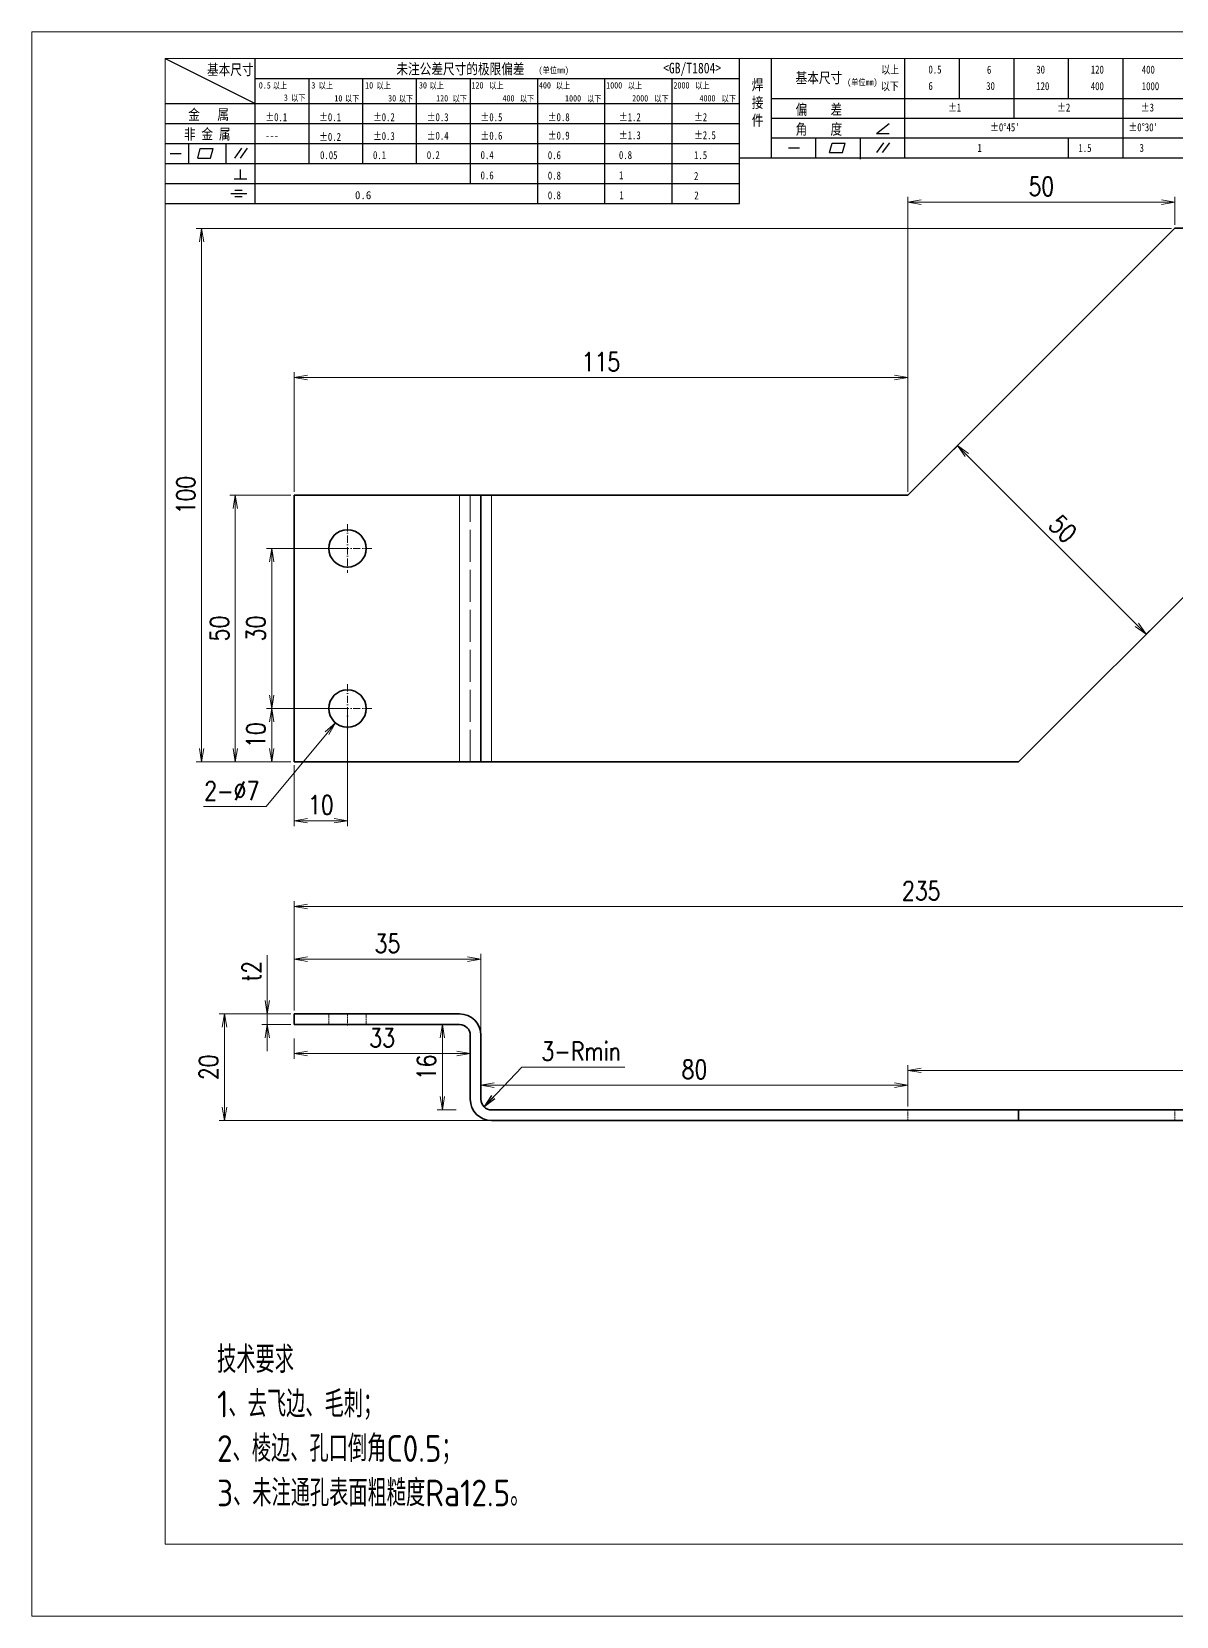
# Model space of a CAD drawing. Header units: millimetres. Extents: x 1333 to 44424, y -42879 to -1037.
# Drawn here: x 39784.5 to 39999, y -2148.1 to -1851.1 of the extents above; entities that cross this region are included whole.
import ezdxf

# ---------------------------------------------------------------- set-up
doc = ezdxf.new("R2010")
doc.units = ezdxf.units.MM
doc.header["$LTSCALE"] = 0.5
for name, pattern in [('AM_ISO02W050x2', [3.75, 3, -0.75]), ('AM_ISO08W050x2', [9, 6, -0.75, 1.5, -0.75]), ('DASHDOT', [18.5, 12, -3, 0.5, -3]), ('DASHED', [15, 12, -3])]:
    doc.linetypes.add(name, pattern=pattern)
for name, color, linetype, lineweight in [('中心线', 2, 'AM_ISO08W050x2', 18), ('图框', 7, 'Continuous', 18), ('标注线', 3, 'Continuous', 18), ('粗实线', 7, 'Continuous', 35), ('虚线', 1, 'AM_ISO02W050x2', 18)]:
    doc.layers.add(name, color=color, linetype=linetype, lineweight=lineweight)
doc.layers.add('图\\M+19E79\\M+195B6\\M+18E9A', color=7, linetype='Continuous')
doc.layers.add('打印-禁用', color=7, linetype='Continuous', lineweight=15, plot=False)
doc.styles.add('DIM', font='romans.shx', dxfattribs={"width": 0.8, "bigfont": 'bigfont.shx'})
doc.styles.add('国标', font='simfang.ttf', dxfattribs={"width": 0.8})
doc.styles.add('机械长仿宋', font='gbenor.shx', dxfattribs={"height": 1, "bigfont": 'gbcbig.shx'})
doc.dimstyles.new('DEH 1-1', dxfattribs={"dimtxt": 3.5, "dimasz": 2.5, "dimexe": 1, "dimexo": 0.625, "dimgap": 1.2, "dimtad": 1, "dimtoh": 1, "dimdsep": 46, "dimtxsty": 'DIM', "dimblk": 'OPEN', "dimcen": 0, "dimclrd": 8, "dimclre": 8, "dimclrt": 2, "dimazin": 2, "dimtfac": 0.5, "dimtmove": 0, "dimatfit": 3, "dimldrblk": 'OPEN', "dimfxl": 0, "dimtolj": 2, "dimlwd": 18, "dimlwe": 18, "dimarcsym": 0})
doc.dimstyles.new('DEH 1-1$0', dxfattribs={"dimtxt": 3.5, "dimasz": 2.5, "dimexe": 1, "dimexo": 0.625, "dimgap": 1.2, "dimtad": 1, "dimzin": 9, "dimdsep": 46, "dimtxsty": 'DIM', "dimblk": 'OPEN', "dimcen": 0, "dimclrd": 8, "dimclre": 8, "dimclrt": 2, "dimazin": 2, "dimtfac": 0.5, "dimtmove": 0, "dimatfit": 3, "dimldrblk": 'OPEN', "dimfxl": 0, "dimtolj": 2, "dimlwd": 18, "dimlwe": 18, "dimarcsym": 0})
doc.dimstyles.new('DEH 1-1$3', dxfattribs={"dimtxt": 3.5, "dimasz": 2.5, "dimexe": 1, "dimexo": 0.625, "dimgap": 1.2, "dimtad": 1, "dimtoh": 1, "dimdsep": 46, "dimtxsty": 'DIM', "dimblk": 'OPEN', "dimcen": 0, "dimclrd": 8, "dimclre": 8, "dimclrt": 2, "dimazin": 2, "dimtfac": 0.5, "dimtofl": 0, "dimtmove": 0, "dimatfit": 3, "dimldrblk": 'OPEN', "dimfxl": 0, "dimtolj": 2, "dimlwd": 18, "dimlwe": 18, "dimarcsym": 0})

# ---------------------------------------------------------------- blocks, each defined once
blk = doc.blocks.new('GZDEH零件A3图框V01版')
at = {"layer": '图\\M+19E79\\M+195B6\\M+18E9A', "color": 9}
for p, q in [((2882.49, -1554.46), (2899.37, -1562.92)), ((2899.37, -1581.67), (2899.37, -1554.46)), ((2990.09, -1581.67), (2990.09, -1554.46)), ((2996.09, -1573.08), (2996.09, -1554.46)), ((3021.09, -1561.98), (3021.09, -1554.46)), ((3031.31, -1561.98), (3031.31, -1554.46)), ((3041.53, -1561.98), (3041.53, -1554.46)), ((3051.75, -1561.98), (3051.75, -1554.46)), ((3061.98, -1561.98), (3061.98, -1554.46)), ((2899.37, -1558.24), (2990.09, -1558.24)), ((2909.45, -1574.17), (2909.45, -1558.24)), ((2919.53, -1574.17), (2919.53, -1558.24)), ((2929.61, -1574.17), (2929.61, -1558.24)), ((2939.69, -1577.92), (2939.69, -1558.24)), ((2952.29, -1581.67), (2952.29, -1558.24)), ((2964.89, -1581.67), (2964.89, -1558.24)), ((2977.49, -1581.67), (2977.49, -1558.24)), ((2996.09, -1561.98), (3113.09, -1561.98)), ((3021.09, -1573.08), (3021.09, -1561.98)), ((3041.53, -1565.68), (3041.53, -1561.98)), ((3061.98, -1573.08), (3061.98, -1561.98)), ((2882.49, -1562.92), (2990.09, -1562.92)), ((2882.49, -1566.67), (2990.09, -1566.67)), ((2996.09, -1565.68), (3113.09, -1565.68)), ((3015.75, -1568.51), (3018.15, -1566.66)), ((2882.49, -1570.42), (2990.09, -1570.42)), ((2886.92, -1574.12), (2886.92, -1570.42)), ((2893.91, -1574.12), (2893.91, -1570.42)), ((2996.09, -1569.38), (3113.09, -1569.38)), ((3004.42, -1573.08), (3004.42, -1569.38)), ((3006.97, -1572.12), (3007.45, -1570.33)), ((3007.45, -1570.33), (3009.86, -1570.33)), ((3009.39, -1572.12), (3009.86, -1570.33)), ((3012.75, -1573.08), (3012.75, -1569.38)), ((3015.75, -1568.51), (3018.15, -1568.51)), ((3015.81, -1572.12), (3017.15, -1570.26)), ((3016.89, -1572.12), (3018.23, -1570.26)), ((3051.75, -1573.08), (3051.75, -1569.38)), ((2883.43, -1572.27), (2885.49, -1572.27)), ((2888.59, -1573.16), (2889.07, -1571.37)), ((2888.59, -1573.16), (2891, -1573.16)), ((2889.07, -1571.37), (2891.48, -1571.37)), ((2891, -1573.16), (2891.48, -1571.37)), ((2895.52, -1573.16), (2896.85, -1571.3)), ((2896.6, -1573.16), (2897.94, -1571.3)), ((2990.09, -1573.08), (3113.09, -1573.08)), ((2999.26, -1571.23), (3001.32, -1571.23)), ((3006.97, -1572.12), (3009.39, -1572.12)), ((3012.75, -1573.33), (3012.75, -1573.08)), ((2882.49, -1574.17), (2990.09, -1574.17)), ((2895.42, -1577.05), (2897.81, -1577.05)), ((2896.58, -1577.05), (2896.58, -1575.28)), ((2882.49, -1577.92), (2990.09, -1577.92)), ((2894.79, -1579.77), (2897.77, -1579.77)), ((2895.57, -1579.17), (2896.92, -1579.17)), ((2882.49, -1581.67), (2990.09, -1581.67)), ((2895.57, -1580.37), (2896.93, -1580.37))]:
    blk.add_line(p, q, dxfattribs=at)
at = {"layer": '图框', "linetype": 'Continuous'}
for p, q in [((2882.49, -1554.46), (2882.49, -1832.96)), ((3272.49, -1554.46), (2882.49, -1554.46)), ((2882.49, -1832.96), (3272.49, -1832.96))]:
    blk.add_line(p, q, dxfattribs=at)
at = {"layer": '打印-禁用', "linetype": 'Continuous'}
for p, q in [((2857.49, -1549.46), (2857.49, -1846.46)), ((3277.49, -1549.46), (2857.49, -1549.46)), ((2857.49, -1846.46), (3277.49, -1846.46))]:
    blk.add_line(p, q, dxfattribs=at)
at = {"layer": '图\\M+19E79\\M+195B6\\M+18E9A', "color": 9, "style": '国标', "width": 0.8}
for s, height, p in [('基本尺寸', 2, (2890.33, -1557.58)), ('未注公差尺寸的极限偏差', 2, (2925.81, -1557.44)), ('<GB/T1804>', 2, (2975.78, -1557.27)), ('以上', 1.5, (3016.64, -1557.33)), ('0.5', 1.5, (3025.49, -1557.3)), ('6', 1.5, (3036.45, -1557.34)), ('30', 1.5, (3045.69, -1557.31)), ('120', 1.5, (3055.91, -1557.31)), ('400', 1.5, (3065.46, -1557.31)), ('30', 1.2, (2930.04, -1560.11)), ('基本尺寸', 2, (3000.6, -1559.1)), ('以下', 1.5, (3016.58, -1560.43)), ('6', 1.5, (3025.49, -1560.38)), ('30', 1.5, (3036.31, -1560.39)), ('120', 1.5, (3045.69, -1560.41)), ('400', 1.5, (3055.91, -1560.41)), ('1000', 1.5, (3065.46, -1560.41)), ('金   属', 2, (2886.82, -1565.98)), ('±0.1', 1.5, (2901.27, -1566.23)), ('±0.1', 1.5, (2911.35, -1566.23)), ('±0.2', 1.5, (2921.43, -1566.23)), ('±0.3', 1.5, (2931.51, -1566.23)), ('±0.5', 1.5, (2941.59, -1566.23)), ('±0.8', 1.5, (2954.19, -1566.23)), ('±1.2', 1.5, (2967.51, -1566.23)), ('±2', 1.5, (2981.58, -1566.23)), ('偏    差', 2, (3000.6, -1565.04)), ('±1', 1.5, (3029.16, -1564.42)), ('±2', 1.5, (3049.61, -1564.42)), ('±3', 1.5, (3065.3, -1564.42)), ('非 金 属', 2, (2886.02, -1569.65)), ('±0.3', 1.5, (2921.43, -1569.77)), ('±0.4', 1.5, (2931.51, -1569.71)), ('±0.6', 1.5, (2941.59, -1569.71)), ('±0.9', 1.5, (2954.19, -1569.68)), ('±1.3', 1.5, (2967.51, -1569.62)), ('±2.5', 1.5, (2981.58, -1569.61)), ('角    度', 2, (3000.6, -1568.74)), ("±0%%D45'", 1.5, (3037.06, -1568.12)), ("±0%%D30'", 1.5, (3062.98, -1568.12)), ('---', 1.5, (2901.27, -1569.65)), ('±0.2', 1.5, (2911.35, -1569.92)), ('1', 1.5, (3034.69, -1571.98)), ('1.5', 1.5, (3053.59, -1572.01)), ('3', 1.5, (3065.05, -1571.98)), ('0.1', 1.5, (2921.43, -1573.34)), ('0.2', 1.5, (2931.51, -1573.33)), ('0.4', 1.5, (2941.59, -1573.33)), ('0.6', 1.5, (2954.19, -1573.35)), ('0.8', 1.5, (2967.51, -1573.33)), ('1.5', 1.5, (2981.58, -1573.34)), ('0.6', 1.5, (2941.59, -1577.14)), ('0.8', 1.5, (2954.19, -1577.17)), ('1', 1.5, (2967.51, -1577.12)), ('2', 1.5, (2981.58, -1577.26)), ('0.8', 1.5, (2954.19, -1580.87)), ('1', 1.5, (2967.59, -1580.86)), ('2', 1.5, (2981.62, -1580.89))]:
    blk.add_text(s, height=height, dxfattribs=at).set_placement(p)
at = {"layer": '图\\M+19E79\\M+195B6\\M+18E9A', "color": 9, "lineweight": 15, "style": '国标', "width": 0.8}
for s, p in [('(单位mm)', (2952.44, -1557.27)), ('0.5', (2900.03, -1560.11)), ('以上', (2902.64, -1560.16)), ('3', (2909.88, -1560.11)), ('以上', (2911.25, -1560.16)), ('10', (2919.96, -1560.11)), ('以上', (2922.09, -1560.16)), ('以上', (2932.02, -1560.16)), ('120', (2939.88, -1560.11)), ('以上', (2943.21, -1560.16)), ('400', (2952.52, -1560.11)), ('以上', (2955.68, -1560.16)), ('1000', (2965.12, -1560.11)), ('以上', (2969.16, -1560.16)), ('2000', (2977.72, -1560.11)), ('以上', (2981.8, -1560.16)), ('(单位mm)', (3010.27, -1559.51)), ('3', (2904.73, -1562.41)), ('以下', (2906.1, -1562.46)), ('10', (2914.19, -1562.54)), ('以下', (2916.18, -1562.59)), ('30', (2924.27, -1562.54)), ('以下', (2926.26, -1562.59)), ('120', (2933.26, -1562.54)), ('以下', (2936.34, -1562.59)), ('400', (2945.7, -1562.54)), ('以下', (2948.94, -1562.59)), ('1000', (2957.41, -1562.54)), ('以下', (2961.54, -1562.59)), ('2000', (2969.99, -1562.54)), ('以下', (2974.14, -1562.59)), ('4000', (2982.59, -1562.54)), ('以下', (2986.74, -1562.59))]:
    blk.add_text(s, height=1.2, dxfattribs=at).set_placement(p)
at = {"layer": '图\\M+19E79\\M+195B6\\M+18E9A', "color": 9, "lineweight": 13, "style": '国标'}
blk.add_text('0.6', height=1.5, dxfattribs=at).set_placement((2918.05, -1580.85))
at = {"layer": '图\\M+19E79\\M+195B6\\M+18E9A', "color": 9, "insert": (2992.39, -1558.41), "char_height": 2, "width": 3.1877, "attachment_point": 1, "style": '国标'}
blk.add_mtext('焊\\P接\\P件', dxfattribs=at)
at = {"layer": '图\\M+19E79\\M+195B6\\M+18E9A', "color": 9, "insert": (2911.51, -1573.37), "char_height": 1.5, "attachment_point": 7, "style": '国标'}
blk.add_mtext_dynamic_manual_height_columns('0.05', width=5.1982, gutter_width=12.5, heights=[0], dxfattribs=at)
blk = doc.blocks.new('DEH A3')
at = {"layer": '图框'}
blk.add_blockref('GZDEH零件A3图框V01版', (-2857.49, 1846.46), dxfattribs=at)
blk = doc.blocks.new('_Open')
at = {"color": 0, "linetype": 'ByBlock', "lineweight": -2}
for p, q in [((-1, 0.17), (0, 0)), ((-1, -0.17), (0, 0)), ((0, 0), (-1, 0))]:
    blk.add_line(p, q, dxfattribs=at)
blk = doc.blocks.new('*D109')
at = {"layer": 'Defpoints', "color": 0, "transparency": 16777216}
for p in [(39828.69, -2035.16), (39833.71, -2035.16), (39833.71, -2037.16)]:
    blk.add_point(p, dxfattribs=at)
at = {"layer": '标注线', "color": 8, "lineweight": 18, "transparency": 16777216}
for p, q in [((39828.69, -2032.66), (39828.69, -2024.16)), ((39833.09, -2035.16), (39827.69, -2035.16)), ((39833.09, -2037.16), (39827.69, -2037.16)), ((39828.69, -2037.16), (39828.69, -2035.16)), ((39828.69, -2039.66), (39828.69, -2042.16))]:
    blk.add_line(p, q, dxfattribs=at)
at = {"layer": '标注线', "color": 8, "lineweight": 18, "transparency": 16777216, "xscale": 2.5, "yscale": 2.5, "zscale": 2.5}
for p, rotation in [((39828.69, -2035.16), 270), ((39828.69, -2037.16), 90)]:
    blk.add_blockref('_Open', p, dxfattribs=dict(at, rotation=rotation))
at = {"layer": '标注线', "color": 2, "transparency": 16777216, "insert": (39825.74, -2027.16), "char_height": 3.5, "attachment_point": 5, "rotation": 90, "style": 'DIM'}
blk.add_mtext('\\A2;t2', dxfattribs=at)
blk = doc.blocks.new('*D110')
at = {"layer": 'Defpoints', "color": 0, "transparency": 16777216}
for p in [(39868.71, -2024.91), (39833.71, -2035.16), (39868.71, -2039.16)]:
    blk.add_point(p, dxfattribs=at)
at = {"layer": '标注线', "color": 8, "lineweight": 18, "transparency": 16777216}
for p, q in [((39833.71, -2034.53), (39833.71, -2023.91)), ((39836.21, -2024.91), (39866.21, -2024.91)), ((39868.71, -2038.53), (39868.71, -2023.91))]:
    blk.add_line(p, q, dxfattribs=at)
at = {"layer": '标注线', "color": 8, "lineweight": 18, "transparency": 16777216, "xscale": 2.5, "yscale": 2.5, "zscale": 2.5, "rotation": 180}
blk.add_blockref('_Open', (39833.71, -2024.91), dxfattribs=at)
at = {"layer": '标注线', "color": 8, "lineweight": 18, "transparency": 16777216, "xscale": 2.5, "yscale": 2.5, "zscale": 2.5}
blk.add_blockref('_Open', (39868.71, -2024.91), dxfattribs=at)
at = {"layer": '标注线', "color": 2, "transparency": 16777216, "insert": (39851.21, -2021.96), "char_height": 3.5, "attachment_point": 5, "style": 'DIM'}
blk.add_mtext('\\A2;35', dxfattribs=at)
blk = doc.blocks.new('*D111')
at = {"layer": 'Defpoints', "color": 0, "transparency": 16777216}
for p in [(39833.71, -2015.04), (39833.71, -2034.53), (40068.71, -2057.16)]:
    blk.add_point(p, dxfattribs=at)
at = {"layer": '标注线', "color": 8, "lineweight": 18, "transparency": 16777216}
for p, q in [((39833.71, -2033.91), (39833.71, -2014.04)), ((40066.21, -2015.04), (39836.21, -2015.04)), ((40068.71, -2056.53), (40068.71, -2014.04))]:
    blk.add_line(p, q, dxfattribs=at)
at = {"layer": '标注线', "color": 8, "lineweight": 18, "transparency": 16777216, "xscale": 2.5, "yscale": 2.5, "zscale": 2.5, "rotation": 180}
blk.add_blockref('_Open', (39833.71, -2015.04), dxfattribs=at)
at = {"layer": '标注线', "color": 8, "lineweight": 18, "transparency": 16777216, "xscale": 2.5, "yscale": 2.5, "zscale": 2.5}
blk.add_blockref('_Open', (40068.71, -2015.04), dxfattribs=at)
at = {"layer": '标注线', "color": 2, "transparency": 16777216, "insert": (39951.21, -2012.09), "char_height": 3.5, "attachment_point": 5, "style": 'DIM'}
blk.add_mtext('\\A2;235', dxfattribs=at)
blk = doc.blocks.new('*D112')
at = {"layer": 'Defpoints', "color": 0, "transparency": 16777216}
for p in [(39833.71, -2035.16), (39820.65, -2055.16), (39870.71, -2055.16)]:
    blk.add_point(p, dxfattribs=at)
at = {"layer": '标注线', "color": 8, "lineweight": 18, "transparency": 16777216}
for p, q in [((39833.09, -2035.16), (39819.65, -2035.16)), ((39820.65, -2037.66), (39820.65, -2052.66)), ((39870.09, -2055.16), (39819.65, -2055.16))]:
    blk.add_line(p, q, dxfattribs=at)
at = {"layer": '标注线', "color": 8, "lineweight": 18, "transparency": 16777216, "xscale": 2.5, "yscale": 2.5, "zscale": 2.5}
for p, rotation in [((39820.65, -2035.16), 90), ((39820.65, -2055.16), 270)]:
    blk.add_blockref('_Open', p, dxfattribs=dict(at, rotation=rotation))
at = {"layer": '标注线', "color": 2, "transparency": 16777216, "insert": (39817.7, -2045.16), "char_height": 3.5, "attachment_point": 5, "rotation": 90, "style": 'DIM'}
blk.add_mtext('\\A2;20', dxfattribs=at)
blk = doc.blocks.new('*D117')
at = {"layer": 'Defpoints', "color": 0, "transparency": 16777216}
for p in [(39843.71, -1977.92), (39833.71, -1987.92), (39833.71, -1998.94)]:
    blk.add_point(p, dxfattribs=at)
at = {"layer": '标注线', "color": 8, "lineweight": 18, "transparency": 16777216}
for p, q in [((39843.71, -1978.54), (39843.71, -1999.94)), ((39833.71, -1988.54), (39833.71, -1999.94)), ((39841.21, -1998.94), (39836.21, -1998.94))]:
    blk.add_line(p, q, dxfattribs=at)
at = {"layer": '标注线', "color": 8, "lineweight": 18, "transparency": 16777216, "xscale": 2.5, "yscale": 2.5, "zscale": 2.5, "rotation": 180}
blk.add_blockref('_Open', (39833.71, -1998.94), dxfattribs=at)
at = {"layer": '标注线', "color": 8, "lineweight": 18, "transparency": 16777216, "xscale": 2.5, "yscale": 2.5, "zscale": 2.5}
blk.add_blockref('_Open', (39843.71, -1998.94), dxfattribs=at)
at = {"layer": '标注线', "color": 2, "transparency": 16777216, "insert": (39838.71, -1995.99), "char_height": 3.5, "attachment_point": 5, "style": 'DIM'}
blk.add_mtext('\\A2;10', dxfattribs=at)
blk = doc.blocks.new('*D118')
at = {"layer": 'Defpoints', "color": 0, "transparency": 16777216}
for p in [(39843.71, -1977.92), (39829.51, -1987.92), (39833.71, -1987.92)]:
    blk.add_point(p, dxfattribs=at)
at = {"layer": '标注线', "color": 8, "lineweight": 18, "transparency": 16777216}
for p, q in [((39843.09, -1977.92), (39828.51, -1977.92)), ((39829.51, -1980.42), (39829.51, -1985.42)), ((39833.09, -1987.92), (39828.51, -1987.92))]:
    blk.add_line(p, q, dxfattribs=at)
at = {"layer": '标注线', "color": 8, "lineweight": 18, "transparency": 16777216, "xscale": 2.5, "yscale": 2.5, "zscale": 2.5}
for p, rotation in [((39829.51, -1977.92), 90), ((39829.51, -1987.92), 270)]:
    blk.add_blockref('_Open', p, dxfattribs=dict(at, rotation=rotation))
at = {"layer": '标注线', "color": 2, "transparency": 16777216, "insert": (39826.56, -1982.92), "char_height": 3.5, "attachment_point": 5, "rotation": 90, "style": 'DIM'}
blk.add_mtext('\\A2;10', dxfattribs=at)
blk = doc.blocks.new('*D119')
at = {"layer": 'Defpoints', "color": 0, "transparency": 16777216}
for p in [(39829.51, -1947.92), (39843.71, -1947.92), (39840.21, -1977.92)]:
    blk.add_point(p, dxfattribs=at)
at = {"layer": '标注线', "color": 8, "lineweight": 18, "transparency": 16777216}
for p, q in [((39843.09, -1947.92), (39828.51, -1947.92)), ((39829.51, -1975.42), (39829.51, -1950.42)), ((39839.59, -1977.92), (39828.51, -1977.92))]:
    blk.add_line(p, q, dxfattribs=at)
at = {"layer": '标注线', "color": 8, "lineweight": 18, "transparency": 16777216, "xscale": 2.5, "yscale": 2.5, "zscale": 2.5}
for p, rotation in [((39829.51, -1947.92), 90), ((39829.51, -1977.92), 270)]:
    blk.add_blockref('_Open', p, dxfattribs=dict(at, rotation=rotation))
at = {"layer": '标注线', "color": 2, "transparency": 16777216, "insert": (39826.56, -1962.92), "char_height": 3.5, "attachment_point": 5, "rotation": 90, "style": 'DIM'}
blk.add_mtext('\\A2;30', dxfattribs=at)
blk = doc.blocks.new('*D120')
at = {"layer": 'Defpoints', "color": 0, "transparency": 16777216}
for p in [(39822.69, -1937.92), (39833.71, -1937.92), (39833.71, -1987.92)]:
    blk.add_point(p, dxfattribs=at)
at = {"layer": '标注线', "color": 8, "lineweight": 18, "transparency": 16777216}
for p, q in [((39833.09, -1937.92), (39821.69, -1937.92)), ((39822.69, -1985.42), (39822.69, -1940.42)), ((39833.09, -1987.92), (39821.69, -1987.92))]:
    blk.add_line(p, q, dxfattribs=at)
at = {"layer": '标注线', "color": 8, "lineweight": 18, "transparency": 16777216, "xscale": 2.5, "yscale": 2.5, "zscale": 2.5}
for p, rotation in [((39822.69, -1937.92), 90), ((39822.69, -1987.92), 270)]:
    blk.add_blockref('_Open', p, dxfattribs=dict(at, rotation=rotation))
at = {"layer": '标注线', "color": 2, "transparency": 16777216, "insert": (39819.74, -1962.92), "char_height": 3.5, "attachment_point": 5, "rotation": 90, "style": 'DIM'}
blk.add_mtext('\\A2;50', dxfattribs=at)
blk = doc.blocks.new('*D121')
at = {"layer": 'Defpoints', "color": 0, "transparency": 16777216}
for p in [(39833.71, -1915.88), (39833.71, -1937.92), (39948.71, -1937.92)]:
    blk.add_point(p, dxfattribs=at)
at = {"layer": '标注线', "color": 8, "lineweight": 18, "transparency": 16777216}
for p, q in [((39833.71, -1937.29), (39833.71, -1914.88)), ((39948.71, -1937.29), (39948.71, -1914.88)), ((39946.21, -1915.88), (39836.21, -1915.88))]:
    blk.add_line(p, q, dxfattribs=at)
at = {"layer": '标注线', "color": 8, "lineweight": 18, "transparency": 16777216, "xscale": 2.5, "yscale": 2.5, "zscale": 2.5, "rotation": 180}
blk.add_blockref('_Open', (39833.71, -1915.88), dxfattribs=at)
at = {"layer": '标注线', "color": 8, "lineweight": 18, "transparency": 16777216, "xscale": 2.5, "yscale": 2.5, "zscale": 2.5}
blk.add_blockref('_Open', (39948.71, -1915.88), dxfattribs=at)
at = {"layer": '标注线', "color": 2, "transparency": 16777216, "insert": (39891.21, -1912.93), "char_height": 3.5, "attachment_point": 5, "style": 'DIM'}
blk.add_mtext('\\A2;115', dxfattribs=at)
blk = doc.blocks.new('*D122')
at = {"layer": 'Defpoints', "color": 0, "transparency": 16777216}
for p in [(39845.94, -1975.22), (39841.48, -1980.61)]:
    blk.add_point(p, dxfattribs=at)
at = {"layer": '标注线', "color": 8, "lineweight": 18, "transparency": 16777216}
for p, q in [((39828.48, -1996.3), (39839.88, -1982.54)), ((39816.75, -1996.3), (39828.48, -1996.3))]:
    blk.add_line(p, q, dxfattribs=at)
at = {"layer": '标注线', "color": 8, "lineweight": 18, "transparency": 16777216, "xscale": 2.5, "yscale": 2.5, "zscale": 2.5, "rotation": 50.36007141392887}
blk.add_blockref('_Open', (39841.48, -1980.61), dxfattribs=at)
at = {"layer": '标注线', "color": 2, "transparency": 16777216, "insert": (39822.02, -1993.35), "char_height": 3.5, "attachment_point": 5, "style": 'DIM'}
blk.add_mtext('\\A2;2-%%c7', dxfattribs=at)
blk = doc.blocks.new('*D123')
at = {"layer": 'Defpoints', "color": 0, "transparency": 16777216}
for p in [(39948.71, -1883), (39998.71, -1887.92), (39948.71, -1937.92)]:
    blk.add_point(p, dxfattribs=at)
at = {"layer": '标注线', "color": 8, "lineweight": 18, "transparency": 16777216}
for p, q in [((39948.71, -1937.29), (39948.71, -1882)), ((39998.71, -1887.29), (39998.71, -1882)), ((39996.21, -1883), (39951.21, -1883))]:
    blk.add_line(p, q, dxfattribs=at)
at = {"layer": '标注线', "color": 8, "lineweight": 18, "transparency": 16777216, "xscale": 2.5, "yscale": 2.5, "zscale": 2.5, "rotation": 180}
blk.add_blockref('_Open', (39948.71, -1883), dxfattribs=at)
at = {"layer": '标注线', "color": 8, "lineweight": 18, "transparency": 16777216, "xscale": 2.5, "yscale": 2.5, "zscale": 2.5}
blk.add_blockref('_Open', (39998.71, -1883), dxfattribs=at)
at = {"layer": '标注线', "color": 2, "transparency": 16777216, "insert": (39973.71, -1880.05), "char_height": 3.5, "attachment_point": 5, "style": 'DIM'}
blk.add_mtext('\\A2;50', dxfattribs=at)
blk = doc.blocks.new('*D124')
at = {"layer": 'Defpoints', "color": 0, "transparency": 16777216}
for p in [(39957.98, -1928.64), (39959.07, -1927.56), (39994.42, -1962.92)]:
    blk.add_point(p, dxfattribs=at)
at = {"layer": '标注线', "color": 8, "lineweight": 18, "transparency": 16777216}
for p, q in [((39958.63, -1928), (39957.28, -1929.35)), ((39991.57, -1962.23), (39959.75, -1930.41)), ((39993.98, -1963.36), (39992.63, -1964.71))]:
    blk.add_line(p, q, dxfattribs=at)
at = {"layer": '标注线', "color": 8, "lineweight": 18, "transparency": 16777216, "xscale": 2.5, "yscale": 2.5, "zscale": 2.5}
for p, rotation in [((39957.98, -1928.64), 134.9999999999897), ((39993.34, -1964), 314.9999999999897)]:
    blk.add_blockref('_Open', p, dxfattribs=dict(at, rotation=rotation))
at = {"layer": '标注线', "color": 2, "transparency": 16777216, "insert": (39977.75, -1944.24), "char_height": 3.5, "attachment_point": 5, "rotation": 315, "style": 'DIM'}
blk.add_mtext('\\A2;50', dxfattribs=at)
blk = doc.blocks.new('*D136')
at = {"layer": 'Defpoints', "color": 0, "transparency": 16777216}
for p in [(39998.71, -1887.92), (39816.38, -1987.92), (39833.71, -1987.92)]:
    blk.add_point(p, dxfattribs=at)
at = {"layer": '标注线', "color": 8, "lineweight": 18, "transparency": 16777216}
for p, q in [((39998.09, -1887.92), (39815.38, -1887.92)), ((39816.38, -1890.42), (39816.38, -1985.42)), ((39833.09, -1987.92), (39815.38, -1987.92))]:
    blk.add_line(p, q, dxfattribs=at)
at = {"layer": '标注线', "color": 8, "lineweight": 18, "transparency": 16777216, "xscale": 2.5, "yscale": 2.5, "zscale": 2.5}
for p, rotation in [((39816.38, -1887.92), 90), ((39816.38, -1987.92), 270)]:
    blk.add_blockref('_Open', p, dxfattribs=dict(at, rotation=rotation))
at = {"layer": '标注线', "color": 2, "transparency": 16777216, "insert": (39813.43, -1937.92), "char_height": 3.5, "attachment_point": 5, "rotation": 90, "style": 'DIM'}
blk.add_mtext('\\A2;100', dxfattribs=at)
blk = doc.blocks.new('*D181')
at = {"layer": 'Defpoints', "color": 0, "transparency": 16777216}
for p in [(39948.71, -2048.51), (39868.71, -2051.16), (39948.71, -2051.16)]:
    blk.add_point(p, dxfattribs=at)
at = {"layer": '标注线', "color": 8, "lineweight": 18, "transparency": 16777216}
for p, q in [((39868.71, -2050.53), (39868.71, -2047.51)), ((39871.21, -2048.51), (39946.21, -2048.51)), ((39948.71, -2050.53), (39948.71, -2047.51))]:
    blk.add_line(p, q, dxfattribs=at)
at = {"layer": '标注线', "color": 8, "lineweight": 18, "transparency": 16777216, "xscale": 2.5, "yscale": 2.5, "zscale": 2.5, "rotation": 180}
blk.add_blockref('_Open', (39868.71, -2048.51), dxfattribs=at)
at = {"layer": '标注线', "color": 8, "lineweight": 18, "transparency": 16777216, "xscale": 2.5, "yscale": 2.5, "zscale": 2.5}
blk.add_blockref('_Open', (39948.71, -2048.51), dxfattribs=at)
at = {"layer": '标注线', "color": 2, "transparency": 16777216, "insert": (39908.71, -2045.56), "char_height": 3.5, "attachment_point": 5, "style": 'DIM'}
blk.add_mtext('\\A2;80', dxfattribs=at)
blk = doc.blocks.new('*D182')
at = {"layer": 'Defpoints', "color": 0, "transparency": 16777216}
for p in [(39864.71, -2037.16), (39861.49, -2053.16), (39864.71, -2053.16)]:
    blk.add_point(p, dxfattribs=at)
at = {"layer": '标注线', "color": 8, "lineweight": 18, "transparency": 16777216}
for p, q in [((39864.09, -2037.16), (39860.49, -2037.16)), ((39861.49, -2039.66), (39861.49, -2050.66)), ((39864.09, -2053.16), (39860.49, -2053.16))]:
    blk.add_line(p, q, dxfattribs=at)
at = {"layer": '标注线', "color": 8, "lineweight": 18, "transparency": 16777216, "xscale": 2.5, "yscale": 2.5, "zscale": 2.5}
for p, rotation in [((39861.49, -2037.16), 90), ((39861.49, -2053.16), 270)]:
    blk.add_blockref('_Open', p, dxfattribs=dict(at, rotation=rotation))
at = {"layer": '标注线', "color": 2, "transparency": 16777216, "insert": (39858.54, -2045.16), "char_height": 3.5, "attachment_point": 5, "rotation": 90, "style": 'DIM'}
blk.add_mtext('\\A2;16', dxfattribs=at)
blk = doc.blocks.new('*D183')
at = {"layer": 'Defpoints', "color": 0, "transparency": 16777216}
for p in [(39833.71, -2039.16), (39866.71, -2039.16), (39833.71, -2042.58)]:
    blk.add_point(p, dxfattribs=at)
at = {"layer": '标注线', "color": 8, "lineweight": 18, "transparency": 16777216}
for p, q in [((39833.71, -2039.78), (39833.71, -2043.58)), ((39866.71, -2039.78), (39866.71, -2043.58)), ((39864.21, -2042.58), (39836.21, -2042.58))]:
    blk.add_line(p, q, dxfattribs=at)
at = {"layer": '标注线', "color": 8, "lineweight": 18, "transparency": 16777216, "xscale": 2.5, "yscale": 2.5, "zscale": 2.5, "rotation": 180}
blk.add_blockref('_Open', (39833.71, -2042.58), dxfattribs=at)
at = {"layer": '标注线', "color": 8, "lineweight": 18, "transparency": 16777216, "xscale": 2.5, "yscale": 2.5, "zscale": 2.5}
blk.add_blockref('_Open', (39866.71, -2042.58), dxfattribs=at)
at = {"layer": '标注线', "color": 2, "transparency": 16777216, "insert": (39850.21, -2039.63), "char_height": 3.5, "attachment_point": 5, "style": 'DIM'}
blk.add_mtext('\\A2;33', dxfattribs=at)
blk = doc.blocks.new('*D184')
at = {"layer": 'Defpoints', "color": 0, "transparency": 16777216}
for p in [(40068.71, -2045.74), (39948.71, -2053.16), (40068.71, -2053.16)]:
    blk.add_point(p, dxfattribs=at)
at = {"layer": '标注线', "color": 8, "lineweight": 18, "transparency": 16777216}
for p, q in [((39948.71, -2052.53), (39948.71, -2044.74)), ((39951.21, -2045.74), (40066.21, -2045.74)), ((40068.71, -2052.53), (40068.71, -2044.74))]:
    blk.add_line(p, q, dxfattribs=at)
at = {"layer": '标注线', "color": 8, "lineweight": 18, "transparency": 16777216, "xscale": 2.5, "yscale": 2.5, "zscale": 2.5, "rotation": 180}
blk.add_blockref('_Open', (39948.71, -2045.74), dxfattribs=at)
at = {"layer": '标注线', "color": 8, "lineweight": 18, "transparency": 16777216, "xscale": 2.5, "yscale": 2.5, "zscale": 2.5}
blk.add_blockref('_Open', (40068.71, -2045.74), dxfattribs=at)
at = {"layer": '标注线', "color": 2, "transparency": 16777216, "insert": (40008.71, -2042.79), "char_height": 3.5, "attachment_point": 5, "style": 'DIM'}
blk.add_mtext('\\A2;120', dxfattribs=at)

msp = doc.modelspace()

# ---------------------------------------------------------------- linework, layer by layer
at = {"color": 7, "lineweight": 13}
for p, q in [((39864.712, -1987.916), (39864.712, -1937.916)), ((39870.712, -1987.916), (39870.712, -1937.916))]:
    msp.add_line(p, q, dxfattribs=at)
at = {"layer": '中心线', "linetype": 'DASHDOT', "lineweight": 13, "ltscale": 0.2275}
for p, q in [((39843.712, -1943.366), (39843.712, -1952.466)), ((39848.262, -1947.916), (39839.162, -1947.916)), ((39843.712, -1973.366), (39843.712, -1982.466)), ((39848.262, -1977.916), (39839.162, -1977.916))]:
    msp.add_line(p, q, dxfattribs=at)
at = {"layer": '中心线', "linetype": 'DASHDOT', "lineweight": 13, "ltscale": 0.06}
msp.add_line((39843.712, -2037.356), (39843.712, -2034.956), dxfattribs=at)
at = {"layer": '粗实线', "lineweight": 35}
for p, q in [((39998.712, -1887.916), (39948.712, -1937.916)), ((39998.712, -1887.916), (40064.712, -1887.916)), ((39833.712, -1937.916), (39864.712, -1937.916)), ((39833.712, -1937.916), (39833.712, -1987.916)), ((39868.712, -1987.916), (39868.712, -1937.916)), ((39948.712, -1937.916), (39870.712, -1937.916)), ((40019.423, -1937.916), (39969.423, -1987.916)), ((39833.712, -1987.916), (39864.712, -1987.916)), ((39870.712, -1987.916), (39969.423, -1987.916)), ((39833.712, -2035.156), (39864.712, -2035.156)), ((39864.712, -2037.156), (39833.712, -2037.156)), ((39870.712, -2053.156), (39969.423, -2053.156)), ((39870.712, -2055.156), (39969.423, -2055.156)), ((40019.423, -2053.156), (39969.423, -2053.156)), ((40019.423, -2055.156), (39969.423, -2055.156))]:
    msp.add_line(p, q, dxfattribs=at)
at = {"layer": '粗实线', "lineweight": 35, "ltscale": 0.1}
for p, q in [((39868.712, -1937.916), (39864.712, -1937.916)), ((39868.712, -1987.916), (39864.712, -1987.916))]:
    msp.add_line(p, q, dxfattribs=at)
at = {"layer": '粗实线', "lineweight": 35, "ltscale": 0.05}
for p, q in [((39870.712, -1937.916), (39868.712, -1937.916)), ((39870.712, -1987.916), (39868.712, -1987.916)), ((39833.712, -2037.156), (39833.712, -2035.156)), ((39969.423, -2055.156), (39969.423, -2053.156))]:
    msp.add_line(p, q, dxfattribs=at)
at = {"layer": '粗实线', "lineweight": 35, "ltscale": 0.3}
for p, q in [((39866.712, -2039.156), (39866.712, -2051.156)), ((39868.712, -2039.156), (39868.712, -2051.156))]:
    msp.add_line(p, q, dxfattribs=at)
at = {"layer": '粗实线', "lineweight": 35}
for centre in [(39843.712, -1947.916), (39843.712, -1977.916)]:
    msp.add_circle(centre, 3.5, dxfattribs=at)
for centre, radius, start, end in [((39864.712, -2039.156), 4, 0, 90), ((39864.712, -2039.156), 2, 0, 90), ((39870.712, -2051.156), 4, 180, 270), ((39870.712, -2051.156), 2, 180, 270)]:
    msp.add_arc(centre, radius, start, end, dxfattribs=at)
at = {"layer": '虚线', "linetype": 'DASHED', "lineweight": 13}
for p, q in [((39864.712, -1987.916), (39864.712, -1937.916)), ((39866.712, -1987.916), (39866.712, -1937.916)), ((39870.712, -1987.916), (39870.712, -1937.916))]:
    msp.add_line(p, q, dxfattribs=at)
at = {"layer": '虚线', "linetype": 'DASHED', "lineweight": 13, "ltscale": 0.05}
for p, q in [((39840.212, -2037.156), (39840.212, -2035.156)), ((39840.212, -2037.156), (39840.212, -2035.156)), ((39847.212, -2037.156), (39847.212, -2035.156)), ((39847.212, -2037.156), (39847.212, -2035.156)), ((39948.712, -2053.156), (39948.712, -2055.156)), ((39998.712, -2053.156), (39998.712, -2055.156))]:
    msp.add_line(p, q, dxfattribs=at)

# ---------------------------------------------------------------- block references
at = {"layer": '图框'}
msp.add_blockref('DEH A3', (39784.549, -2148.061), dxfattribs=at)

# ---------------------------------------------------------------- texts
at = {"layer": '标注线', "color": 2, "insert": (39880.043, -2043.91), "char_height": 3.5, "attachment_point": 7, "style": 'DIM'}
msp.add_mtext('3-Rmin', dxfattribs=at)
at = {"layer": '标注线', "color": 2, "insert": (39819.278, -2127.444), "char_height": 5, "width": 114.82461, "attachment_point": 7, "style": '机械长仿宋'}
msp.add_mtext('\\A2;技术要求\\P1、去飞边、毛刺；\\P2、棱边、孔口倒角C0.5；\\P3、未注通孔表面粗糙度Ra12.5。', dxfattribs=at)

# ---------------------------------------------------------------- dimensions: what is measured, and where the dimension line sits
at = {"layer": '标注线'}
for base, p1, p2, picture, middle in [((39948.712, -1883.004), (39998.712, -1887.916), (39948.712, -1937.916), '*D123', (39973.712, -1880.054)), ((39833.712, -1915.885), (39948.712, -1937.916), (39833.712, -1937.916), '*D121', (39891.212, -1912.935)), ((39833.712, -1998.938), (39843.712, -1977.916), (39833.712, -1987.916), '*D117', (39838.712, -1995.988)), ((39833.712, -2015.037), (40068.712, -2057.156), (39833.712, -2034.531), '*D111', (39951.212, -2012.087)), ((39868.712, -2024.907), (39833.712, -2035.156), (39868.712, -2039.156), '*D110', (39851.212, -2021.957)), ((39833.712, -2042.584), (39866.712, -2039.156), (39833.712, -2039.156), '*D183', (39850.212, -2039.634)), ((39948.712, -2048.506), (39868.712, -2051.156), (39948.712, -2051.156), '*D181', (39908.712, -2045.556)), ((40068.712, -2045.739), (39948.712, -2053.156), (40068.712, -2053.156), '*D184', (40008.712, -2042.789))]:
    dim = msp.add_linear_dim(base=base, p1=p1, p2=p2, dimstyle='DEH 1-1$0', dxfattribs=at)
    dim.commit()
    dim.dimension.update_dxf_attribs({"geometry": picture, "text_midpoint": middle})
for base, p1, p2, picture, middle in [((39816.377, -1987.916), (39998.712, -1887.916), (39833.712, -1987.916), '*D136', (39813.427, -1937.916)), ((39822.686, -1937.916), (39833.712, -1987.916), (39833.712, -1937.916), '*D120', (39819.736, -1962.916)), ((39829.507, -1947.916), (39840.212, -1977.916), (39843.712, -1947.916), '*D119', (39826.557, -1962.916)), ((39829.507, -1987.916), (39843.712, -1977.916), (39833.712, -1987.916), '*D118', (39826.557, -1982.916)), ((39820.649, -2055.156), (39833.712, -2035.156), (39870.712, -2055.156), '*D112', (39817.699, -2045.156)), ((39861.486, -2053.156), (39864.712, -2037.156), (39864.712, -2053.156), '*D182', (39858.536, -2045.156))]:
    dim = msp.add_linear_dim(base=base, p1=p1, p2=p2, angle=90, dimstyle='DEH 1-1$0', dxfattribs=at)
    dim.commit()
    dim.dimension.update_dxf_attribs({"geometry": picture, "text_midpoint": middle})
dim = msp.add_aligned_dim(p1=(39994.423, -1962.916), p2=(39959.067, -1927.56), distance=1.534, dimstyle='DEH 1-1$0', dxfattribs=at)
dim.commit()
dim.dimension.update_dxf_attribs({"geometry": '*D124', "text_midpoint": (39977.747, -1944.237)})
dim = msp.add_diameter_dim_2p(p1=(39845.945, -1975.221), p2=(39841.479, -1980.611), dimstyle='DEH 1-1$3', override={"dimpost": '2-%%c<>'}, dxfattribs=at)
dim.commit()
dim.dimension.update_dxf_attribs({"geometry": '*D122', "text_midpoint": (39822.018, -1996.296), "dimtype": 163})
dim = msp.add_linear_dim(base=(39828.689, -2035.156), p1=(39833.712, -2037.156), p2=(39833.712, -2035.156), angle=90, text='t<>', dimstyle='DEH 1-1$0', dxfattribs=at)
dim.commit()
dim.dimension.update_dxf_attribs({"geometry": '*D109', "text_midpoint": (39825.739, -2027.156)})

# ---------------------------------------------------------------- leaders
at = {"layer": '标注线', "annotation_type": 0, "has_hookline": 1, "hookline_direction": 0, "text_width": 15.6}
msp.add_leader([(39869.297, -2052.57), (39876.343, -2045.11), (39878.843, -2045.11)], dimstyle='DEH 1-1', override={"dimgap": 1.2, "dimtad": 1}, dxfattribs=at)

doc.saveas('drawing.dxf')
